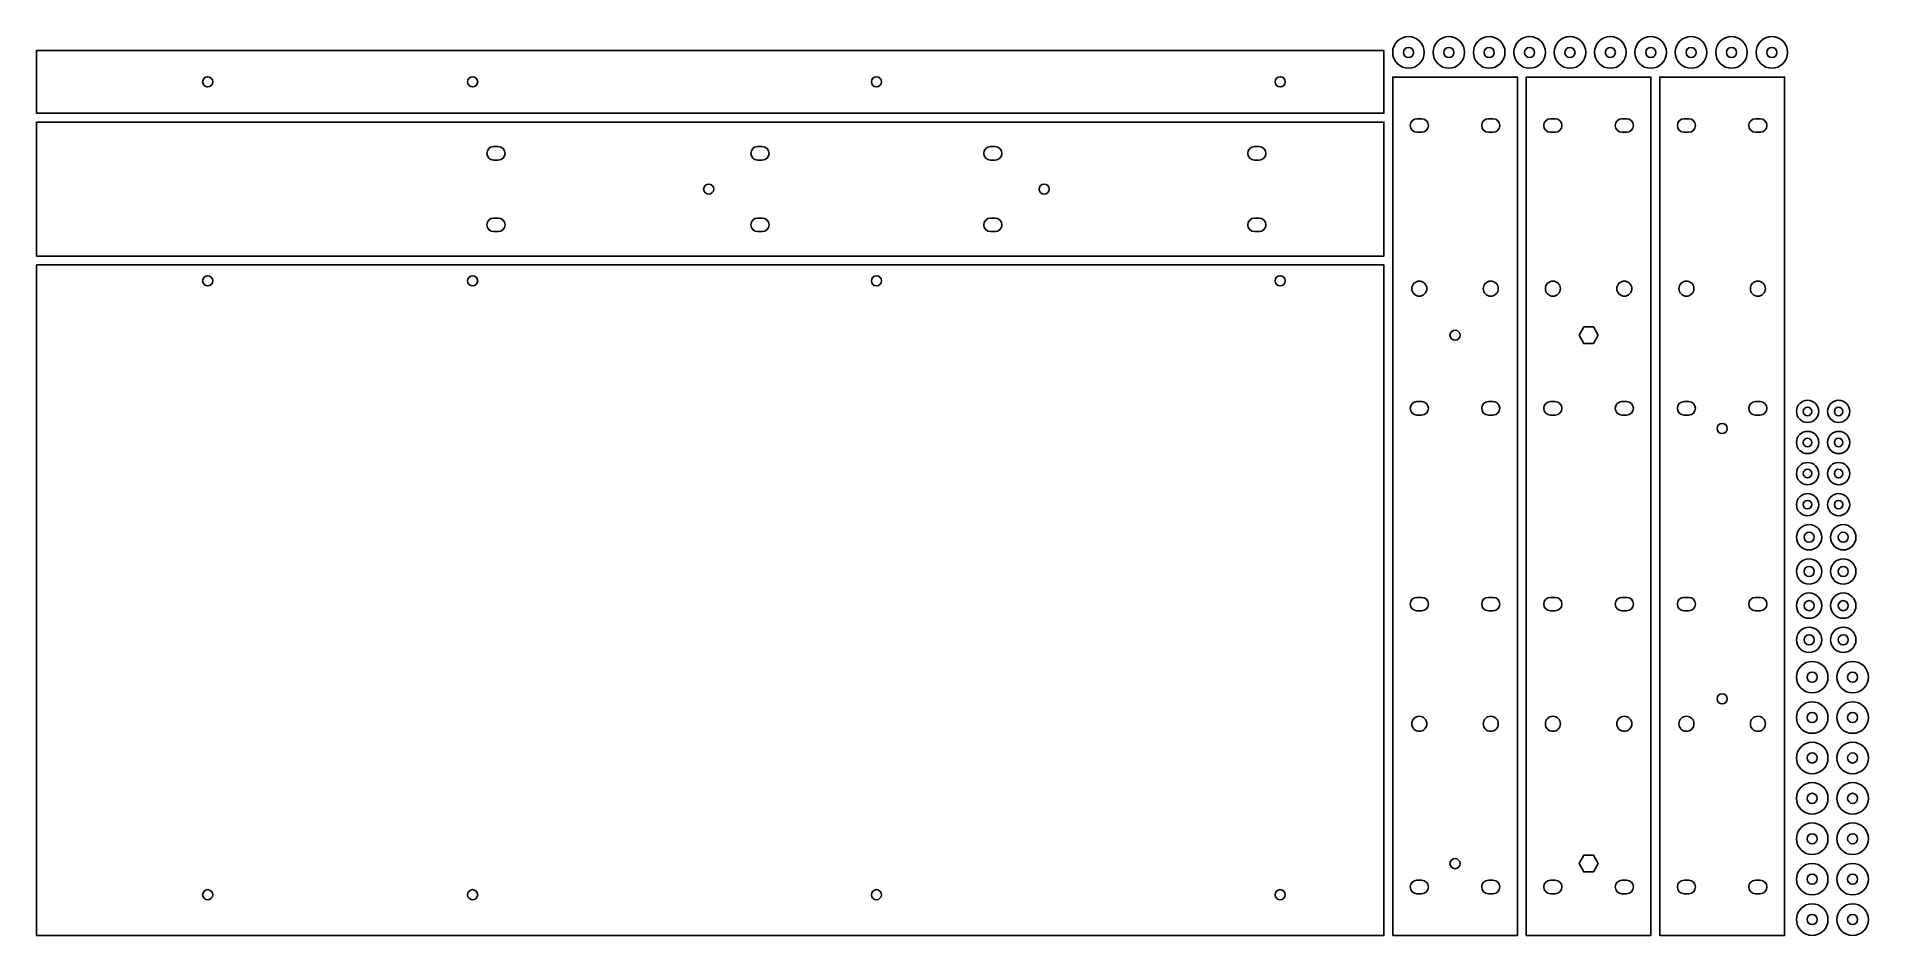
# Model space of a CAD drawing. Header units: millimetres. Extents: x 4 to 594, y 4 to 293.
import ezdxf

# ---------------------------------------------------------------- set-up
doc = ezdxf.new("R2010")
doc.units = ezdxf.units.MM
doc.layers.add('CUT', color=1, linetype='Continuous')

msp = doc.modelspace()

# ---------------------------------------------------------------- linework, layer by layer
at = {"layer": 'CUT'}
for points in [[(450.675, 287.9863), (450.578, 287.0018), (450.2898, 286.0516), (449.8217, 285.1758), (449.1918, 284.4082), (448.4242, 283.7783), (447.5484, 283.3102), (446.5982, 283.022), (445.6137, 282.925), (445.5863, 282.925), (444.6018, 283.022), (443.6516, 283.3102), (442.7758, 283.7783), (442.0082, 284.4082), (441.3783, 285.1758), (440.9102, 286.0516), (440.622, 287.0018), (440.525, 287.9863), (440.525, 288.0137), (440.622, 288.9982), (440.9102, 289.9484), (441.3783, 290.8242), (442.0082, 291.5918), (442.7758, 292.2217), (443.6516, 292.6898), (444.6018, 292.978), (445.5863, 293.075), (445.6137, 293.075), (446.5982, 292.978), (447.5484, 292.6898), (448.4242, 292.2217), (449.1918, 291.5918), (449.8217, 290.8242), (450.2898, 289.9484), (450.578, 288.9982), (450.675, 288.0137)], [(463.675, 287.9863), (463.578, 287.0018), (463.2898, 286.0516), (462.8217, 285.1758), (462.1918, 284.4082), (461.4242, 283.7783), (460.5484, 283.3102), (459.5982, 283.022), (458.6137, 282.925), (458.5863, 282.925), (457.6018, 283.022), (456.6516, 283.3102), (455.7758, 283.7783), (455.0082, 284.4082), (454.3783, 285.1758), (453.9102, 286.0516), (453.622, 287.0018), (453.525, 287.9863), (453.525, 288.0137), (453.622, 288.9982), (453.9102, 289.9484), (454.3783, 290.8242), (455.0082, 291.5918), (455.7758, 292.2217), (456.6516, 292.6898), (457.6018, 292.978), (458.5863, 293.075), (458.6137, 293.075), (459.5982, 292.978), (460.5484, 292.6898), (461.4242, 292.2217), (462.1918, 291.5918), (462.8217, 290.8242), (463.2898, 289.9484), (463.578, 288.9982), (463.675, 288.0137)], [(476.675, 287.9863), (476.578, 287.0018), (476.2898, 286.0516), (475.8217, 285.1758), (475.1918, 284.4082), (474.4242, 283.7783), (473.5484, 283.3102), (472.5982, 283.022), (471.6137, 282.925), (471.5863, 282.925), (470.6018, 283.022), (469.6516, 283.3102), (468.7758, 283.7783), (468.0082, 284.4082), (467.3783, 285.1758), (466.9102, 286.0516), (466.622, 287.0018), (466.525, 287.9863), (466.525, 288.0137), (466.622, 288.9982), (466.9102, 289.9484), (467.3783, 290.8242), (468.0082, 291.5918), (468.7758, 292.2217), (469.6516, 292.6898), (470.6018, 292.978), (471.5863, 293.075), (471.6137, 293.075), (472.5982, 292.978), (473.5484, 292.6898), (474.4242, 292.2217), (475.1918, 291.5918), (475.8217, 290.8242), (476.2898, 289.9484), (476.578, 288.9982), (476.675, 288.0137)], [(489.675, 287.9863), (489.578, 287.0018), (489.2898, 286.0516), (488.8217, 285.1758), (488.1918, 284.4082), (487.4242, 283.7783), (486.5484, 283.3102), (485.5982, 283.022), (484.6137, 282.925), (484.5863, 282.925), (483.6018, 283.022), (482.6516, 283.3102), (481.7758, 283.7783), (481.0082, 284.4082), (480.3783, 285.1758), (479.9102, 286.0516), (479.622, 287.0018), (479.525, 287.9863), (479.525, 288.0137), (479.622, 288.9982), (479.9102, 289.9484), (480.3783, 290.8242), (481.0082, 291.5918), (481.7758, 292.2217), (482.6516, 292.6898), (483.6018, 292.978), (484.5863, 293.075), (484.6137, 293.075), (485.5982, 292.978), (486.5484, 292.6898), (487.4242, 292.2217), (488.1918, 291.5918), (488.8217, 290.8242), (489.2898, 289.9484), (489.578, 288.9982), (489.675, 288.0137)], [(502.675, 287.9863), (502.578, 287.0018), (502.2898, 286.0516), (501.8217, 285.1758), (501.1918, 284.4082), (500.4242, 283.7783), (499.5484, 283.3102), (498.5982, 283.022), (497.6137, 282.925), (497.5863, 282.925), (496.6018, 283.022), (495.6516, 283.3102), (494.7758, 283.7783), (494.0082, 284.4082), (493.3783, 285.1758), (492.9102, 286.0516), (492.622, 287.0018), (492.525, 287.9863), (492.525, 288.0137), (492.622, 288.9982), (492.9102, 289.9484), (493.3783, 290.8242), (494.0082, 291.5918), (494.7758, 292.2217), (495.6516, 292.6898), (496.6018, 292.978), (497.5863, 293.075), (497.6137, 293.075), (498.5982, 292.978), (499.5484, 292.6898), (500.4242, 292.2217), (501.1918, 291.5918), (501.8217, 290.8242), (502.2898, 289.9484), (502.578, 288.9982), (502.675, 288.0137)], [(515.675, 287.9863), (515.578, 287.0018), (515.2898, 286.0516), (514.8217, 285.1758), (514.1918, 284.4082), (513.4242, 283.7783), (512.5484, 283.3102), (511.5982, 283.022), (510.6137, 282.925), (510.5863, 282.925), (509.6018, 283.022), (508.6516, 283.3102), (507.7758, 283.7783), (507.0082, 284.4082), (506.3783, 285.1758), (505.9102, 286.0516), (505.622, 287.0018), (505.525, 287.9863), (505.525, 288.0137), (505.622, 288.9982), (505.9102, 289.9484), (506.3783, 290.8242), (507.0082, 291.5918), (507.7758, 292.2217), (508.6516, 292.6898), (509.6018, 292.978), (510.5863, 293.075), (510.6137, 293.075), (511.5982, 292.978), (512.5484, 292.6898), (513.4242, 292.2217), (514.1918, 291.5918), (514.8217, 290.8242), (515.2898, 289.9484), (515.578, 288.9982), (515.675, 288.0137)], [(528.675, 287.9863), (528.578, 287.0018), (528.2898, 286.0516), (527.8217, 285.1758), (527.1918, 284.4082), (526.4242, 283.7783), (525.5484, 283.3102), (524.5982, 283.022), (523.6137, 282.925), (523.5863, 282.925), (522.6018, 283.022), (521.6516, 283.3102), (520.7758, 283.7783), (520.0082, 284.4082), (519.3783, 285.1758), (518.9102, 286.0516), (518.622, 287.0018), (518.525, 287.9863), (518.525, 288.0137), (518.622, 288.9982), (518.9102, 289.9484), (519.3783, 290.8242), (520.0082, 291.5918), (520.7758, 292.2217), (521.6516, 292.6898), (522.6018, 292.978), (523.5863, 293.075), (523.6137, 293.075), (524.5982, 292.978), (525.5484, 292.6898), (526.4242, 292.2217), (527.1918, 291.5918), (527.8217, 290.8242), (528.2898, 289.9484), (528.578, 288.9982), (528.675, 288.0137)], [(541.675, 287.9863), (541.578, 287.0018), (541.2898, 286.0516), (540.8217, 285.1758), (540.1918, 284.4082), (539.4242, 283.7783), (538.5484, 283.3102), (537.5982, 283.022), (536.6137, 282.925), (536.5863, 282.925), (535.6018, 283.022), (534.6516, 283.3102), (533.7758, 283.7783), (533.0082, 284.4082), (532.3783, 285.1758), (531.9102, 286.0516), (531.622, 287.0018), (531.525, 287.9863), (531.525, 288.0137), (531.622, 288.9982), (531.9102, 289.9484), (532.3783, 290.8242), (533.0082, 291.5918), (533.7758, 292.2217), (534.6516, 292.6898), (535.6018, 292.978), (536.5863, 293.075), (536.6137, 293.075), (537.5982, 292.978), (538.5484, 292.6898), (539.4242, 292.2217), (540.1918, 291.5918), (540.8217, 290.8242), (541.2898, 289.9484), (541.578, 288.9982), (541.675, 288.0137)], [(554.675, 287.9863), (554.578, 287.0018), (554.2898, 286.0516), (553.8217, 285.1758), (553.1918, 284.4082), (552.4242, 283.7783), (551.5484, 283.3102), (550.5982, 283.022), (549.6137, 282.925), (549.5863, 282.925), (548.6018, 283.022), (547.6516, 283.3102), (546.7758, 283.7783), (546.0082, 284.4082), (545.3783, 285.1758), (544.9102, 286.0516), (544.622, 287.0018), (544.525, 287.9863), (544.525, 288.0137), (544.622, 288.9982), (544.9102, 289.9484), (545.3783, 290.8242), (546.0082, 291.5918), (546.7758, 292.2217), (547.6516, 292.6898), (548.6018, 292.978), (549.5863, 293.075), (549.6137, 293.075), (550.5982, 292.978), (551.5484, 292.6898), (552.4242, 292.2217), (553.1918, 291.5918), (553.8217, 290.8242), (554.2898, 289.9484), (554.578, 288.9982), (554.675, 288.0137)], [(567.675, 287.9863), (567.578, 287.0018), (567.2898, 286.0516), (566.8217, 285.1758), (566.1918, 284.4082), (565.4242, 283.7783), (564.5484, 283.3102), (563.5982, 283.022), (562.6137, 282.925), (562.5863, 282.925), (561.6018, 283.022), (560.6516, 283.3102), (559.7758, 283.7783), (559.0082, 284.4082), (558.3783, 285.1758), (557.9102, 286.0516), (557.622, 287.0018), (557.525, 287.9863), (557.525, 288.0137), (557.622, 288.9982), (557.9102, 289.9484), (558.3783, 290.8242), (559.0082, 291.5918), (559.7758, 292.2217), (560.6516, 292.6898), (561.6018, 292.978), (562.5863, 293.075), (562.6137, 293.075), (563.5982, 292.978), (564.5484, 292.6898), (565.4242, 292.2217), (566.1918, 291.5918), (566.8217, 290.8242), (567.2898, 289.9484), (567.578, 288.9982), (567.675, 288.0137)], [(3.925, 268.4583), (3.925, 288.6083), (437.675, 288.6083), (437.675, 268.4583)], [(440.525, 3.925), (440.525, 280.075), (480.675, 280.075), (480.675, 3.925)], [(483.525, 3.925), (483.525, 280.075), (523.675, 280.075), (523.675, 3.925)], [(526.525, 3.925), (526.525, 280.075), (566.675, 280.075), (566.675, 3.925)], [(3.925, 222.4583), (3.925, 265.6083), (437.675, 265.6083), (437.675, 222.4583)], [(3.925, 3.925), (3.925, 219.6083), (437.675, 219.6083), (437.675, 3.925)], [(506.6888, 197), (505.1444, 199.675), (502.0556, 199.675), (500.5112, 197), (502.0556, 194.325), (505.1444, 194.325)], [(577.675, 172.4863), (577.6069, 171.7944), (577.404, 171.1256), (577.0745, 170.5092), (576.6311, 169.9689), (576.0908, 169.5255), (575.4744, 169.196), (574.8056, 168.9931), (574.1137, 168.925), (574.0863, 168.925), (573.3944, 168.9931), (572.7256, 169.196), (572.1092, 169.5255), (571.5689, 169.9689), (571.1255, 170.5092), (570.796, 171.1256), (570.5931, 171.7944), (570.525, 172.4863), (570.525, 172.5137), (570.5931, 173.2056), (570.796, 173.8744), (571.1255, 174.4908), (571.5689, 175.0311), (572.1092, 175.4745), (572.7256, 175.804), (573.3944, 176.0069), (574.0863, 176.075), (574.1137, 176.075), (574.8056, 176.0069), (575.4744, 175.804), (576.0908, 175.4745), (576.6311, 175.0311), (577.0745, 174.4908), (577.404, 173.8744), (577.6069, 173.2056), (577.675, 172.5137)], [(587.675, 172.4863), (587.6069, 171.7944), (587.404, 171.1256), (587.0745, 170.5092), (586.6311, 169.9689), (586.0908, 169.5255), (585.4744, 169.196), (584.8056, 168.9931), (584.1137, 168.925), (584.0863, 168.925), (583.3944, 168.9931), (582.7256, 169.196), (582.1092, 169.5255), (581.5689, 169.9689), (581.1255, 170.5092), (580.796, 171.1256), (580.5931, 171.7944), (580.525, 172.4863), (580.525, 172.5137), (580.5931, 173.2056), (580.796, 173.8744), (581.1255, 174.4908), (581.5689, 175.0311), (582.1092, 175.4745), (582.7256, 175.804), (583.3944, 176.0069), (584.0863, 176.075), (584.1137, 176.075), (584.8056, 176.0069), (585.4744, 175.804), (586.0908, 175.4745), (586.6311, 175.0311), (587.0745, 174.4908), (587.404, 173.8744), (587.6069, 173.2056), (587.675, 172.5137)], [(577.675, 162.4863), (577.6069, 161.7944), (577.404, 161.1256), (577.0745, 160.5092), (576.6311, 159.9689), (576.0908, 159.5255), (575.4744, 159.196), (574.8056, 158.9931), (574.1137, 158.925), (574.0863, 158.925), (573.3944, 158.9931), (572.7256, 159.196), (572.1092, 159.5255), (571.5689, 159.9689), (571.1255, 160.5092), (570.796, 161.1256), (570.5931, 161.7944), (570.525, 162.4863), (570.525, 162.5137), (570.5931, 163.2056), (570.796, 163.8744), (571.1255, 164.4908), (571.5689, 165.0311), (572.1092, 165.4745), (572.7256, 165.804), (573.3944, 166.0069), (574.0863, 166.075), (574.1137, 166.075), (574.8056, 166.0069), (575.4744, 165.804), (576.0908, 165.4745), (576.6311, 165.0311), (577.0745, 164.4908), (577.404, 163.8744), (577.6069, 163.2056), (577.675, 162.5137)], [(587.675, 162.4863), (587.6069, 161.7944), (587.404, 161.1256), (587.0745, 160.5092), (586.6311, 159.9689), (586.0908, 159.5255), (585.4744, 159.196), (584.8056, 158.9931), (584.1137, 158.925), (584.0863, 158.925), (583.3944, 158.9931), (582.7256, 159.196), (582.1092, 159.5255), (581.5689, 159.9689), (581.1255, 160.5092), (580.796, 161.1256), (580.5931, 161.7944), (580.525, 162.4863), (580.525, 162.5137), (580.5931, 163.2056), (580.796, 163.8744), (581.1255, 164.4908), (581.5689, 165.0311), (582.1092, 165.4745), (582.7256, 165.804), (583.3944, 166.0069), (584.0863, 166.075), (584.1137, 166.075), (584.8056, 166.0069), (585.4744, 165.804), (586.0908, 165.4745), (586.6311, 165.0311), (587.0745, 164.4908), (587.404, 163.8744), (587.6069, 163.2056), (587.675, 162.5137)], [(577.675, 152.4863), (577.6069, 151.7944), (577.404, 151.1256), (577.0745, 150.5092), (576.6311, 149.9689), (576.0908, 149.5255), (575.4744, 149.196), (574.8056, 148.9931), (574.1137, 148.925), (574.0863, 148.925), (573.3944, 148.9931), (572.7256, 149.196), (572.1092, 149.5255), (571.5689, 149.9689), (571.1255, 150.5092), (570.796, 151.1256), (570.5931, 151.7944), (570.525, 152.4863), (570.525, 152.5137), (570.5931, 153.2056), (570.796, 153.8744), (571.1255, 154.4908), (571.5689, 155.0311), (572.1092, 155.4745), (572.7256, 155.804), (573.3944, 156.0069), (574.0863, 156.075), (574.1137, 156.075), (574.8056, 156.0069), (575.4744, 155.804), (576.0908, 155.4745), (576.6311, 155.0311), (577.0745, 154.4908), (577.404, 153.8744), (577.6069, 153.2056), (577.675, 152.5137)], [(587.675, 152.4863), (587.6069, 151.7944), (587.404, 151.1256), (587.0745, 150.5092), (586.6311, 149.9689), (586.0908, 149.5255), (585.4744, 149.196), (584.8056, 148.9931), (584.1137, 148.925), (584.0863, 148.925), (583.3944, 148.9931), (582.7256, 149.196), (582.1092, 149.5255), (581.5689, 149.9689), (581.1255, 150.5092), (580.796, 151.1256), (580.5931, 151.7944), (580.525, 152.4863), (580.525, 152.5137), (580.5931, 153.2056), (580.796, 153.8744), (581.1255, 154.4908), (581.5689, 155.0311), (582.1092, 155.4745), (582.7256, 155.804), (583.3944, 156.0069), (584.0863, 156.075), (584.1137, 156.075), (584.8056, 156.0069), (585.4744, 155.804), (586.0908, 155.4745), (586.6311, 155.0311), (587.0745, 154.4908), (587.404, 153.8744), (587.6069, 153.2056), (587.675, 152.5137)], [(577.675, 142.4863), (577.6069, 141.7944), (577.404, 141.1256), (577.0745, 140.5092), (576.6311, 139.9689), (576.0908, 139.5255), (575.4744, 139.196), (574.8056, 138.9931), (574.1137, 138.925), (574.0863, 138.925), (573.3944, 138.9931), (572.7256, 139.196), (572.1092, 139.5255), (571.5689, 139.9689), (571.1255, 140.5092), (570.796, 141.1256), (570.5931, 141.7944), (570.525, 142.4863), (570.525, 142.5137), (570.5931, 143.2056), (570.796, 143.8744), (571.1255, 144.4908), (571.5689, 145.0311), (572.1092, 145.4745), (572.7256, 145.804), (573.3944, 146.0069), (574.0863, 146.075), (574.1137, 146.075), (574.8056, 146.0069), (575.4744, 145.804), (576.0908, 145.4745), (576.6311, 145.0311), (577.0745, 144.4908), (577.404, 143.8744), (577.6069, 143.2056), (577.675, 142.5137)], [(587.675, 142.4863), (587.6069, 141.7944), (587.404, 141.1256), (587.0745, 140.5092), (586.6311, 139.9689), (586.0908, 139.5255), (585.4744, 139.196), (584.8056, 138.9931), (584.1137, 138.925), (584.0863, 138.925), (583.3944, 138.9931), (582.7256, 139.196), (582.1092, 139.5255), (581.5689, 139.9689), (581.1255, 140.5092), (580.796, 141.1256), (580.5931, 141.7944), (580.525, 142.4863), (580.525, 142.5137), (580.5931, 143.2056), (580.796, 143.8744), (581.1255, 144.4908), (581.5689, 145.0311), (582.1092, 145.4745), (582.7256, 145.804), (583.3944, 146.0069), (584.0863, 146.075), (584.1137, 146.075), (584.8056, 146.0069), (585.4744, 145.804), (586.0908, 145.4745), (586.6311, 145.0311), (587.0745, 144.4908), (587.404, 143.8744), (587.6069, 143.2056), (587.675, 142.5137)], [(578.675, 131.9863), (578.5972, 131.1969), (578.3659, 130.4343), (577.9902, 129.7314), (577.4846, 129.1154), (576.8686, 128.6098), (576.1657, 128.2341), (575.4031, 128.0028), (574.6137, 127.925), (574.5863, 127.925), (573.7969, 128.0028), (573.0343, 128.2341), (572.3314, 128.6098), (571.7154, 129.1154), (571.2098, 129.7314), (570.8341, 130.4343), (570.6028, 131.1969), (570.525, 131.9863), (570.525, 132.0137), (570.6028, 132.8031), (570.8341, 133.5657), (571.2098, 134.2686), (571.7154, 134.8846), (572.3314, 135.3902), (573.0343, 135.7659), (573.7969, 135.9972), (574.5863, 136.075), (574.6137, 136.075), (575.4031, 135.9972), (576.1657, 135.7659), (576.8686, 135.3902), (577.4846, 134.8846), (577.9902, 134.2686), (578.3659, 133.5657), (578.5972, 132.8031), (578.675, 132.0137)], [(589.675, 131.9863), (589.5972, 131.1969), (589.3659, 130.4343), (588.9902, 129.7314), (588.4846, 129.1154), (587.8686, 128.6098), (587.1657, 128.2341), (586.4031, 128.0028), (585.6137, 127.925), (585.5863, 127.925), (584.7969, 128.0028), (584.0343, 128.2341), (583.3314, 128.6098), (582.7154, 129.1154), (582.2098, 129.7314), (581.8341, 130.4343), (581.6028, 131.1969), (581.525, 131.9863), (581.525, 132.0137), (581.6028, 132.8031), (581.8341, 133.5657), (582.2098, 134.2686), (582.7154, 134.8846), (583.3314, 135.3902), (584.0343, 135.7659), (584.7969, 135.9972), (585.5863, 136.075), (585.6137, 136.075), (586.4031, 135.9972), (587.1657, 135.7659), (587.8686, 135.3902), (588.4846, 134.8846), (588.9902, 134.2686), (589.3659, 133.5657), (589.5972, 132.8031), (589.675, 132.0137)], [(578.675, 120.9863), (578.5972, 120.1969), (578.3659, 119.4343), (577.9902, 118.7314), (577.4846, 118.1154), (576.8686, 117.6098), (576.1657, 117.2341), (575.4031, 117.0028), (574.6137, 116.925), (574.5863, 116.925), (573.7969, 117.0028), (573.0343, 117.2341), (572.3314, 117.6098), (571.7154, 118.1154), (571.2098, 118.7314), (570.8341, 119.4343), (570.6028, 120.1969), (570.525, 120.9863), (570.525, 121.0137), (570.6028, 121.8031), (570.8341, 122.5657), (571.2098, 123.2686), (571.7154, 123.8846), (572.3314, 124.3902), (573.0343, 124.7659), (573.7969, 124.9972), (574.5863, 125.075), (574.6137, 125.075), (575.4031, 124.9972), (576.1657, 124.7659), (576.8686, 124.3902), (577.4846, 123.8846), (577.9902, 123.2686), (578.3659, 122.5657), (578.5972, 121.8031), (578.675, 121.0137)], [(589.675, 120.9863), (589.5972, 120.1969), (589.3659, 119.4343), (588.9902, 118.7314), (588.4846, 118.1154), (587.8686, 117.6098), (587.1657, 117.2341), (586.4031, 117.0028), (585.6137, 116.925), (585.5863, 116.925), (584.7969, 117.0028), (584.0343, 117.2341), (583.3314, 117.6098), (582.7154, 118.1154), (582.2098, 118.7314), (581.8341, 119.4343), (581.6028, 120.1969), (581.525, 120.9863), (581.525, 121.0137), (581.6028, 121.8031), (581.8341, 122.5657), (582.2098, 123.2686), (582.7154, 123.8846), (583.3314, 124.3902), (584.0343, 124.7659), (584.7969, 124.9972), (585.5863, 125.075), (585.6137, 125.075), (586.4031, 124.9972), (587.1657, 124.7659), (587.8686, 124.3902), (588.4846, 123.8846), (588.9902, 123.2686), (589.3659, 122.5657), (589.5972, 121.8031), (589.675, 121.0137)], [(578.675, 109.9863), (578.5972, 109.1969), (578.3659, 108.4343), (577.9902, 107.7314), (577.4846, 107.1154), (576.8686, 106.6098), (576.1657, 106.2341), (575.4031, 106.0028), (574.6137, 105.925), (574.5863, 105.925), (573.7969, 106.0028), (573.0343, 106.2341), (572.3314, 106.6098), (571.7154, 107.1154), (571.2098, 107.7314), (570.8341, 108.4343), (570.6028, 109.1969), (570.525, 109.9863), (570.525, 110.0137), (570.6028, 110.8031), (570.8341, 111.5657), (571.2098, 112.2686), (571.7154, 112.8846), (572.3314, 113.3902), (573.0343, 113.7659), (573.7969, 113.9972), (574.5863, 114.075), (574.6137, 114.075), (575.4031, 113.9972), (576.1657, 113.7659), (576.8686, 113.3902), (577.4846, 112.8846), (577.9902, 112.2686), (578.3659, 111.5657), (578.5972, 110.8031), (578.675, 110.0137)], [(589.675, 109.9863), (589.5972, 109.1969), (589.3659, 108.4343), (588.9902, 107.7314), (588.4846, 107.1154), (587.8686, 106.6098), (587.1657, 106.2341), (586.4031, 106.0028), (585.6137, 105.925), (585.5863, 105.925), (584.7969, 106.0028), (584.0343, 106.2341), (583.3314, 106.6098), (582.7154, 107.1154), (582.2098, 107.7314), (581.8341, 108.4343), (581.6028, 109.1969), (581.525, 109.9863), (581.525, 110.0137), (581.6028, 110.8031), (581.8341, 111.5657), (582.2098, 112.2686), (582.7154, 112.8846), (583.3314, 113.3902), (584.0343, 113.7659), (584.7969, 113.9972), (585.5863, 114.075), (585.6137, 114.075), (586.4031, 113.9972), (587.1657, 113.7659), (587.8686, 113.3902), (588.4846, 112.8846), (588.9902, 112.2686), (589.3659, 111.5657), (589.5972, 110.8031), (589.675, 110.0137)], [(578.675, 98.9863), (578.5972, 98.1969), (578.3659, 97.4343), (577.9902, 96.7314), (577.4846, 96.1154), (576.8686, 95.6098), (576.1657, 95.2341), (575.4031, 95.0028), (574.6137, 94.925), (574.5863, 94.925), (573.7969, 95.0028), (573.0343, 95.2341), (572.3314, 95.6098), (571.7154, 96.1154), (571.2098, 96.7314), (570.8341, 97.4343), (570.6028, 98.1969), (570.525, 98.9863), (570.525, 99.0137), (570.6028, 99.8031), (570.8341, 100.5657), (571.2098, 101.2686), (571.7154, 101.8846), (572.3314, 102.3902), (573.0343, 102.7659), (573.7969, 102.9972), (574.5863, 103.075), (574.6137, 103.075), (575.4031, 102.9972), (576.1657, 102.7659), (576.8686, 102.3902), (577.4846, 101.8846), (577.9902, 101.2686), (578.3659, 100.5657), (578.5972, 99.8031), (578.675, 99.0137)], [(589.675, 98.9863), (589.5972, 98.1969), (589.3659, 97.4343), (588.9902, 96.7314), (588.4846, 96.1154), (587.8686, 95.6098), (587.1657, 95.2341), (586.4031, 95.0028), (585.6137, 94.925), (585.5863, 94.925), (584.7969, 95.0028), (584.0343, 95.2341), (583.3314, 95.6098), (582.7154, 96.1154), (582.2098, 96.7314), (581.8341, 97.4343), (581.6028, 98.1969), (581.525, 98.9863), (581.525, 99.0137), (581.6028, 99.8031), (581.8341, 100.5657), (582.2098, 101.2686), (582.7154, 101.8846), (583.3314, 102.3902), (584.0343, 102.7659), (584.7969, 102.9972), (585.5863, 103.075), (585.6137, 103.075), (586.4031, 102.9972), (587.1657, 102.7659), (587.8686, 102.3902), (588.4846, 101.8846), (588.9902, 101.2686), (589.3659, 100.5657), (589.5972, 99.8031), (589.675, 99.0137)], [(580.675, 86.9863), (580.578, 86.0018), (580.2898, 85.0516), (579.8217, 84.1758), (579.1918, 83.4082), (578.4242, 82.7783), (577.5484, 82.3102), (576.5982, 82.022), (575.6137, 81.925), (575.5863, 81.925), (574.6018, 82.022), (573.6516, 82.3102), (572.7758, 82.7783), (572.0082, 83.4082), (571.3783, 84.1758), (570.9102, 85.0516), (570.622, 86.0018), (570.525, 86.9863), (570.525, 87.0137), (570.622, 87.9982), (570.9102, 88.9484), (571.3783, 89.8242), (572.0082, 90.5918), (572.7758, 91.2217), (573.6516, 91.6898), (574.6018, 91.978), (575.5863, 92.075), (575.6137, 92.075), (576.5982, 91.978), (577.5484, 91.6898), (578.4242, 91.2217), (579.1918, 90.5918), (579.8217, 89.8242), (580.2898, 88.9484), (580.578, 87.9982), (580.675, 87.0137)], [(593.675, 86.9863), (593.578, 86.0018), (593.2898, 85.0516), (592.8217, 84.1758), (592.1918, 83.4082), (591.4242, 82.7783), (590.5484, 82.3102), (589.5982, 82.022), (588.6137, 81.925), (588.5863, 81.925), (587.6018, 82.022), (586.6516, 82.3102), (585.7758, 82.7783), (585.0082, 83.4082), (584.3783, 84.1758), (583.9102, 85.0516), (583.622, 86.0018), (583.525, 86.9863), (583.525, 87.0137), (583.622, 87.9982), (583.9102, 88.9484), (584.3783, 89.8242), (585.0082, 90.5918), (585.7758, 91.2217), (586.6516, 91.6898), (587.6018, 91.978), (588.5863, 92.075), (588.6137, 92.075), (589.5982, 91.978), (590.5484, 91.6898), (591.4242, 91.2217), (592.1918, 90.5918), (592.8217, 89.8242), (593.2898, 88.9484), (593.578, 87.9982), (593.675, 87.0137)], [(580.675, 73.9863), (580.578, 73.0018), (580.2898, 72.0516), (579.8217, 71.1758), (579.1918, 70.4082), (578.4242, 69.7783), (577.5484, 69.3102), (576.5982, 69.022), (575.6137, 68.925), (575.5863, 68.925), (574.6018, 69.022), (573.6516, 69.3102), (572.7758, 69.7783), (572.0082, 70.4082), (571.3783, 71.1758), (570.9102, 72.0516), (570.622, 73.0018), (570.525, 73.9863), (570.525, 74.0137), (570.622, 74.9982), (570.9102, 75.9484), (571.3783, 76.8242), (572.0082, 77.5918), (572.7758, 78.2217), (573.6516, 78.6898), (574.6018, 78.978), (575.5863, 79.075), (575.6137, 79.075), (576.5982, 78.978), (577.5484, 78.6898), (578.4242, 78.2217), (579.1918, 77.5918), (579.8217, 76.8242), (580.2898, 75.9484), (580.578, 74.9982), (580.675, 74.0137)], [(593.675, 73.9863), (593.578, 73.0018), (593.2898, 72.0516), (592.8217, 71.1758), (592.1918, 70.4082), (591.4242, 69.7783), (590.5484, 69.3102), (589.5982, 69.022), (588.6137, 68.925), (588.5863, 68.925), (587.6018, 69.022), (586.6516, 69.3102), (585.7758, 69.7783), (585.0082, 70.4082), (584.3783, 71.1758), (583.9102, 72.0516), (583.622, 73.0018), (583.525, 73.9863), (583.525, 74.0137), (583.622, 74.9982), (583.9102, 75.9484), (584.3783, 76.8242), (585.0082, 77.5918), (585.7758, 78.2217), (586.6516, 78.6898), (587.6018, 78.978), (588.5863, 79.075), (588.6137, 79.075), (589.5982, 78.978), (590.5484, 78.6898), (591.4242, 78.2217), (592.1918, 77.5918), (592.8217, 76.8242), (593.2898, 75.9484), (593.578, 74.9982), (593.675, 74.0137)], [(580.675, 60.9863), (580.578, 60.0018), (580.2898, 59.0516), (579.8217, 58.1758), (579.1918, 57.4082), (578.4242, 56.7783), (577.5484, 56.3102), (576.5982, 56.022), (575.6137, 55.925), (575.5863, 55.925), (574.6018, 56.022), (573.6516, 56.3102), (572.7758, 56.7783), (572.0082, 57.4082), (571.3783, 58.1758), (570.9102, 59.0516), (570.622, 60.0018), (570.525, 60.9863), (570.525, 61.0137), (570.622, 61.9982), (570.9102, 62.9484), (571.3783, 63.8242), (572.0082, 64.5918), (572.7758, 65.2217), (573.6516, 65.6898), (574.6018, 65.978), (575.5863, 66.075), (575.6137, 66.075), (576.5982, 65.978), (577.5484, 65.6898), (578.4242, 65.2217), (579.1918, 64.5918), (579.8217, 63.8242), (580.2898, 62.9484), (580.578, 61.9982), (580.675, 61.0137)], [(593.675, 60.9863), (593.578, 60.0018), (593.2898, 59.0516), (592.8217, 58.1758), (592.1918, 57.4082), (591.4242, 56.7783), (590.5484, 56.3102), (589.5982, 56.022), (588.6137, 55.925), (588.5863, 55.925), (587.6018, 56.022), (586.6516, 56.3102), (585.7758, 56.7783), (585.0082, 57.4082), (584.3783, 58.1758), (583.9102, 59.0516), (583.622, 60.0018), (583.525, 60.9863), (583.525, 61.0137), (583.622, 61.9982), (583.9102, 62.9484), (584.3783, 63.8242), (585.0082, 64.5918), (585.7758, 65.2217), (586.6516, 65.6898), (587.6018, 65.978), (588.5863, 66.075), (588.6137, 66.075), (589.5982, 65.978), (590.5484, 65.6898), (591.4242, 65.2217), (592.1918, 64.5918), (592.8217, 63.8242), (593.2898, 62.9484), (593.578, 61.9982), (593.675, 61.0137)], [(580.675, 47.9863), (580.578, 47.0018), (580.2898, 46.0516), (579.8217, 45.1758), (579.1918, 44.4082), (578.4242, 43.7783), (577.5484, 43.3102), (576.5982, 43.022), (575.6137, 42.925), (575.5863, 42.925), (574.6018, 43.022), (573.6516, 43.3102), (572.7758, 43.7783), (572.0082, 44.4082), (571.3783, 45.1758), (570.9102, 46.0516), (570.622, 47.0018), (570.525, 47.9863), (570.525, 48.0137), (570.622, 48.9982), (570.9102, 49.9484), (571.3783, 50.8242), (572.0082, 51.5918), (572.7758, 52.2217), (573.6516, 52.6898), (574.6018, 52.978), (575.5863, 53.075), (575.6137, 53.075), (576.5982, 52.978), (577.5484, 52.6898), (578.4242, 52.2217), (579.1918, 51.5918), (579.8217, 50.8242), (580.2898, 49.9484), (580.578, 48.9982), (580.675, 48.0137)], [(593.675, 47.9863), (593.578, 47.0018), (593.2898, 46.0516), (592.8217, 45.1758), (592.1918, 44.4082), (591.4242, 43.7783), (590.5484, 43.3102), (589.5982, 43.022), (588.6137, 42.925), (588.5863, 42.925), (587.6018, 43.022), (586.6516, 43.3102), (585.7758, 43.7783), (585.0082, 44.4082), (584.3783, 45.1758), (583.9102, 46.0516), (583.622, 47.0018), (583.525, 47.9863), (583.525, 48.0137), (583.622, 48.9982), (583.9102, 49.9484), (584.3783, 50.8242), (585.0082, 51.5918), (585.7758, 52.2217), (586.6516, 52.6898), (587.6018, 52.978), (588.5863, 53.075), (588.6137, 53.075), (589.5982, 52.978), (590.5484, 52.6898), (591.4242, 52.2217), (592.1918, 51.5918), (592.8217, 50.8242), (593.2898, 49.9484), (593.578, 48.9982), (593.675, 48.0137)], [(580.675, 34.9863), (580.578, 34.0018), (580.2898, 33.0516), (579.8217, 32.1758), (579.1918, 31.4082), (578.4242, 30.7783), (577.5484, 30.3102), (576.5982, 30.022), (575.6137, 29.925), (575.5863, 29.925), (574.6018, 30.022), (573.6516, 30.3102), (572.7758, 30.7783), (572.0082, 31.4082), (571.3783, 32.1758), (570.9102, 33.0516), (570.622, 34.0018), (570.525, 34.9863), (570.525, 35.0137), (570.622, 35.9982), (570.9102, 36.9484), (571.3783, 37.8242), (572.0082, 38.5918), (572.7758, 39.2217), (573.6516, 39.6898), (574.6018, 39.978), (575.5863, 40.075), (575.6137, 40.075), (576.5982, 39.978), (577.5484, 39.6898), (578.4242, 39.2217), (579.1918, 38.5918), (579.8217, 37.8242), (580.2898, 36.9484), (580.578, 35.9982), (580.675, 35.0137)], [(593.675, 34.9863), (593.578, 34.0018), (593.2898, 33.0516), (592.8217, 32.1758), (592.1918, 31.4082), (591.4242, 30.7783), (590.5484, 30.3102), (589.5982, 30.022), (588.6137, 29.925), (588.5863, 29.925), (587.6018, 30.022), (586.6516, 30.3102), (585.7758, 30.7783), (585.0082, 31.4082), (584.3783, 32.1758), (583.9102, 33.0516), (583.622, 34.0018), (583.525, 34.9863), (583.525, 35.0137), (583.622, 35.9982), (583.9102, 36.9484), (584.3783, 37.8242), (585.0082, 38.5918), (585.7758, 39.2217), (586.6516, 39.6898), (587.6018, 39.978), (588.5863, 40.075), (588.6137, 40.075), (589.5982, 39.978), (590.5484, 39.6898), (591.4242, 39.2217), (592.1918, 38.5918), (592.8217, 37.8242), (593.2898, 36.9484), (593.578, 35.9982), (593.675, 35.0137)], [(506.6888, 27), (505.1444, 29.675), (502.0556, 29.675), (500.5112, 27), (502.0556, 24.325), (505.1444, 24.325)], [(580.675, 21.9863), (580.578, 21.0018), (580.2898, 20.0516), (579.8217, 19.1758), (579.1918, 18.4082), (578.4242, 17.7783), (577.5484, 17.3102), (576.5982, 17.022), (575.6137, 16.925), (575.5863, 16.925), (574.6018, 17.022), (573.6516, 17.3102), (572.7758, 17.7783), (572.0082, 18.4082), (571.3783, 19.1758), (570.9102, 20.0516), (570.622, 21.0018), (570.525, 21.9863), (570.525, 22.0137), (570.622, 22.9982), (570.9102, 23.9484), (571.3783, 24.8242), (572.0082, 25.5918), (572.7758, 26.2217), (573.6516, 26.6898), (574.6018, 26.978), (575.5863, 27.075), (575.6137, 27.075), (576.5982, 26.978), (577.5484, 26.6898), (578.4242, 26.2217), (579.1918, 25.5918), (579.8217, 24.8242), (580.2898, 23.9484), (580.578, 22.9982), (580.675, 22.0137)], [(593.675, 21.9863), (593.578, 21.0018), (593.2898, 20.0516), (592.8217, 19.1758), (592.1918, 18.4082), (591.4242, 17.7783), (590.5484, 17.3102), (589.5982, 17.022), (588.6137, 16.925), (588.5863, 16.925), (587.6018, 17.022), (586.6516, 17.3102), (585.7758, 17.7783), (585.0082, 18.4082), (584.3783, 19.1758), (583.9102, 20.0516), (583.622, 21.0018), (583.525, 21.9863), (583.525, 22.0137), (583.622, 22.9982), (583.9102, 23.9484), (584.3783, 24.8242), (585.0082, 25.5918), (585.7758, 26.2217), (586.6516, 26.6898), (587.6018, 26.978), (588.5863, 27.075), (588.6137, 27.075), (589.5982, 26.978), (590.5484, 26.6898), (591.4242, 26.2217), (592.1918, 25.5918), (592.8217, 24.8242), (593.2898, 23.9484), (593.578, 22.9982), (593.675, 22.0137)], [(580.675, 8.9863), (580.578, 8.0018), (580.2898, 7.0516), (579.8217, 6.1758), (579.1918, 5.4082), (578.4242, 4.7783), (577.5484, 4.3102), (576.5982, 4.022), (575.6137, 3.925), (575.5863, 3.925), (574.6018, 4.022), (573.6516, 4.3102), (572.7758, 4.7783), (572.0082, 5.4082), (571.3783, 6.1758), (570.9102, 7.0516), (570.622, 8.0018), (570.525, 8.9863), (570.525, 9.0137), (570.622, 9.9982), (570.9102, 10.9484), (571.3783, 11.8242), (572.0082, 12.5918), (572.7758, 13.2217), (573.6516, 13.6898), (574.6018, 13.978), (575.5863, 14.075), (575.6137, 14.075), (576.5982, 13.978), (577.5484, 13.6898), (578.4242, 13.2217), (579.1918, 12.5918), (579.8217, 11.8242), (580.2898, 10.9484), (580.578, 9.9982), (580.675, 9.0137)], [(593.675, 8.9863), (593.578, 8.0018), (593.2898, 7.0516), (592.8217, 6.1758), (592.1918, 5.4082), (591.4242, 4.7783), (590.5484, 4.3102), (589.5982, 4.022), (588.6137, 3.925), (588.5863, 3.925), (587.6018, 4.022), (586.6516, 4.3102), (585.7758, 4.7783), (585.0082, 5.4082), (584.3783, 6.1758), (583.9102, 7.0516), (583.622, 8.0018), (583.525, 8.9863), (583.525, 9.0137), (583.622, 9.9982), (583.9102, 10.9484), (584.3783, 11.8242), (585.0082, 12.5918), (585.7758, 13.2217), (586.6516, 13.6898), (587.6018, 13.978), (588.5863, 14.075), (588.6137, 14.075), (589.5982, 13.978), (590.5484, 13.6898), (591.4242, 13.2217), (592.1918, 12.5918), (592.8217, 11.8242), (593.2898, 10.9484), (593.578, 9.9982), (593.675, 9.0137)]]:
    msp.add_lwpolyline(points, close=True, dxfattribs=at)
for points in [[(448.35, 262.325), (449.85, 262.325, 1), (449.85, 266.675), (448.35, 266.675, 1)], [(471.35, 262.325), (472.85, 262.325, 1), (472.85, 266.675), (471.35, 266.675, 1)], [(491.35, 262.325), (492.85, 262.325, 1), (492.85, 266.675), (491.35, 266.675, 1)], [(514.35, 262.325), (515.85, 262.325, 1), (515.85, 266.675), (514.35, 266.675, 1)], [(534.35, 262.325), (535.85, 262.325, 1), (535.85, 266.675), (534.35, 266.675, 1)], [(557.35, 262.325), (558.85, 262.325, 1), (558.85, 266.675), (557.35, 266.675, 1)], [(151.05, 253.3583), (152.55, 253.3583, 1), (152.55, 257.7083), (151.05, 257.7083, 1)], [(236.05, 253.3583), (237.55, 253.3583, 1), (237.55, 257.7083), (236.05, 257.7083, 1)], [(311.05, 253.3583), (312.55, 253.3583, 1), (312.55, 257.7083), (311.05, 257.7083, 1)], [(396.05, 253.3583), (397.55, 253.3583, 1), (397.55, 257.7083), (396.05, 257.7083, 1)], [(151.05, 230.3583), (152.55, 230.3583, 1), (152.55, 234.7083), (151.05, 234.7083, 1)], [(236.05, 230.3583), (237.55, 230.3583, 1), (237.55, 234.7083), (236.05, 234.7083, 1)], [(311.05, 230.3583), (312.55, 230.3583, 1), (312.55, 234.7083), (311.05, 234.7083, 1)], [(396.05, 230.3583), (397.55, 230.3583, 1), (397.55, 234.7083), (396.05, 234.7083, 1)], [(448.35, 171.325), (449.85, 171.325, 1), (449.85, 175.675), (448.35, 175.675, 1)], [(471.35, 171.325), (472.85, 171.325, 1), (472.85, 175.675), (471.35, 175.675, 1)], [(491.35, 171.325), (492.85, 171.325, 1), (492.85, 175.675), (491.35, 175.675, 1)], [(514.35, 171.325), (515.85, 171.325, 1), (515.85, 175.675), (514.35, 175.675, 1)], [(534.35, 171.325), (535.85, 171.325, 1), (535.85, 175.675), (534.35, 175.675, 1)], [(557.35, 171.325), (558.85, 171.325, 1), (558.85, 175.675), (557.35, 175.675, 1)], [(448.35, 108.325), (449.85, 108.325, 1), (449.85, 112.675), (448.35, 112.675, 1)], [(471.35, 108.325), (472.85, 108.325, 1), (472.85, 112.675), (471.35, 112.675, 1)], [(491.35, 108.325), (492.85, 108.325, 1), (492.85, 112.675), (491.35, 112.675, 1)], [(514.35, 108.325), (515.85, 108.325, 1), (515.85, 112.675), (514.35, 112.675, 1)], [(534.35, 108.325), (535.85, 108.325, 1), (535.85, 112.675), (534.35, 112.675, 1)], [(557.35, 108.325), (558.85, 108.325, 1), (558.85, 112.675), (557.35, 112.675, 1)], [(448.35, 17.325), (449.85, 17.325, 1), (449.85, 21.675), (448.35, 21.675, 1)], [(471.35, 17.325), (472.85, 17.325, 1), (472.85, 21.675), (471.35, 21.675, 1)], [(491.35, 17.325), (492.85, 17.325, 1), (492.85, 21.675), (491.35, 21.675, 1)], [(514.35, 17.325), (515.85, 17.325, 1), (515.85, 21.675), (514.35, 21.675, 1)], [(534.35, 17.325), (535.85, 17.325, 1), (535.85, 21.675), (534.35, 21.675, 1)], [(557.35, 17.325), (558.85, 17.325, 1), (558.85, 21.675), (557.35, 21.675, 1)]]:
    msp.add_lwpolyline(points, format="xyb", close=True, dxfattribs=at)
for centre, radius in [((445.6, 288), 1.625), ((458.6, 288), 1.625), ((471.6, 288), 1.625), ((484.6, 288), 1.625), ((497.6, 288), 1.625), ((510.6, 288), 1.625), ((523.6, 288), 1.625), ((536.6, 288), 1.625), ((549.6, 288), 1.625), ((562.6, 288), 1.625), ((59, 278.5333), 1.625), ((144.3, 278.5333), 1.625), ((274.3, 278.5333), 1.625), ((404.3, 278.5333), 1.625), ((220.3, 244.0333), 1.625), ((328.3, 244.0333), 1.625), ((59, 214.5333), 1.625), ((144.3, 214.5333), 1.625), ((274.3, 214.5333), 1.625), ((404.3, 214.5333), 1.625), ((449.1, 212), 2.425), ((472.1, 212), 2.425), ((492.1, 212), 2.425), ((515.1, 212), 2.425), ((535.1, 212), 2.425), ((558.1, 212), 2.425), ((460.6, 197), 1.625), ((574.1, 172.5), 1.375), ((584.1, 172.5), 1.375), ((546.6, 167), 1.625), ((574.1, 162.5), 1.375), ((584.1, 162.5), 1.375), ((574.1, 152.5), 1.375), ((584.1, 152.5), 1.375), ((574.1, 142.5), 1.375), ((584.1, 142.5), 1.375), ((574.6, 132), 1.625), ((585.6, 132), 1.625), ((574.6, 121), 1.625), ((585.6, 121), 1.625), ((574.6, 110), 1.625), ((585.6, 110), 1.625), ((574.6, 99), 1.625), ((585.6, 99), 1.625), ((575.6, 87), 1.625), ((588.6, 87), 1.625), ((546.6, 80), 1.625), ((449.1, 72), 2.425), ((472.1, 72), 2.425), ((492.1, 72), 2.425), ((515.1, 72), 2.425), ((535.1, 72), 2.425), ((558.1, 72), 2.425), ((575.6, 74), 1.625), ((588.6, 74), 1.625), ((575.6, 61), 1.625), ((588.6, 61), 1.625), ((575.6, 48), 1.625), ((588.6, 48), 1.625), ((575.6, 35), 1.625), ((588.6, 35), 1.625), ((460.6, 27), 1.625), ((575.6, 22), 1.625), ((588.6, 22), 1.625), ((59, 17), 1.625), ((144.3, 17), 1.625), ((274.3, 17), 1.625), ((404.3, 17), 1.625), ((575.6, 9), 1.625), ((588.6, 9), 1.625)]:
    msp.add_circle(centre, radius, dxfattribs=at)

doc.saveas('drawing.dxf')
